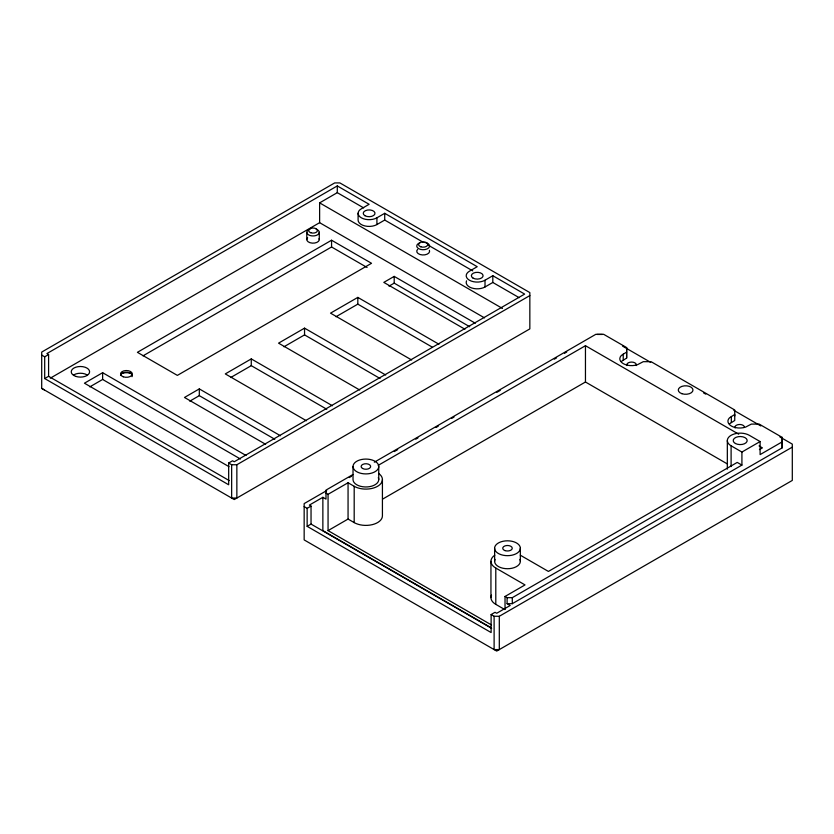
<?xml version="1.0" encoding="UTF-8"?>
<svg xmlns="http://www.w3.org/2000/svg" width="834" height="834" viewBox="0 0 834 834"><rect width="100%" height="100%" fill="white"/><g stroke="black" fill="none" stroke-linecap="round" stroke-linejoin="round"><path stroke-width="1.25" d="M307.141 526.337L307.141 508.333L311.04 506.082L311.04 524.086L307.141 526.337L491.122 632.547L491.122 614.554L495.021 612.302L496.71 613.271L510.22 605.474L507.103 603.67L507.103 597.665L505.029 596.466L505.029 609.435M50.28 378.177L319.62 222.678L319.62 202.87L337.29 192.664L363.634 207.885M328.064 494.301L328.064 530.612L348.059 519.061L348.059 482.761L328.064 494.301L325.99 493.102M382.42 479.55L382.42 515.85A16.534 9.549 0 0 1 372.214 524.669A16.534 9.549 0 0 1 354.189 522.605L354.189 486.305L348.059 482.761M490.945 597.603L490.945 561.303M504.789 609.55L495.792 604.358L495.792 568.048A16.534 9.549 0 0 1 494.812 555.163M621.393 361.435L626.636 358.067L626.636 347.569L603.639 334.298L595.851 334.298L374.33 462.192M626.636 358.067L626.636 347.569M507.103 603.67L512.305 603.67L782.156 447.868L782.156 437.37L759.159 424.089L751.361 424.089L745.554 427.123A11.77 6.797 0 0 1 731.355 426.038A11.77 6.797 0 0 1 729.489 417.844L734.744 414.477L734.744 420.482L729.489 423.839M782.156 447.868L782.156 437.37M626.636 352.073L621.382 355.43A11.77 6.797 0 0 0 623.259 363.634A11.77 6.797 0 0 0 637.457 364.719L643.264 361.675L651.062 361.675L734.744 409.984L734.744 415.978M44.692 378.553L228.672 484.773L228.672 463.016L232.561 460.775L234.25 461.744L524.649 294.089L492.811 275.71L485.013 280.224A11.03 6.37 0 0 1 469.427 280.224A11.03 6.37 0 0 1 469.427 271.217L477.215 266.703L384.714 213.306L376.916 217.81A11.03 6.37 0 0 1 361.32 217.81A11.03 6.37 0 0 1 361.32 208.813L369.118 204.299L337.29 185.919L46.902 353.574L48.591 354.554L48.591 376.301L44.692 378.553L44.692 356.806L41.7 355.076M44.692 356.806L48.591 354.554M331.567 240.234L137.412 352.323L177.361 375.394L371.526 263.294L331.567 240.234L331.567 246.979L143.021 355.837M246.03 455.489L102.634 372.704L84.442 383.202L228.964 466.644M89.801 386.872L102.634 379.46L240.432 459.013M358.099 213.316L358.099 220.061A11.03 6.37 0 0 0 364.906 225.941A11.03 6.37 0 0 0 376.916 224.565L384.714 220.051L384.714 213.306M280.453 435.755L199.305 388.905L184.491 397.464L265.639 444.303M332.422 405.751L251.274 358.901L225.295 373.903L306.432 420.753M385.694 374.998L304.546 328.148L278.556 343.149L359.704 389.999M438.965 344.244L357.817 297.394L330.535 313.146L411.673 359.996M475.338 323.238L394.201 276.388L383.807 282.392L464.945 329.232M189.787 401.154L199.305 395.66L274.813 439.257M230.705 377.531L251.274 365.657L326.782 409.244M283.977 346.777L304.546 334.893L380.054 378.49M335.987 316.743L357.817 304.139L432.2 347.09M388.998 286.135L394.201 283.143L469.709 326.73M466.571 280.818A11.03 6.37 0 0 0 471.71 287.98A11.03 6.37 0 0 0 485.023 286.969L492.811 282.465L492.811 275.71M228.672 463.016L231.654 464.747L236.856 464.747L529.84 295.59M352.97 474.525L325.99 490.1L325.99 499.107L322.862 497.304L309.351 505.102L311.04 506.082M326.699 490.59L304.16 503.6L304.16 539.911L496.71 651.083L792.3 480.426L792.3 444.115L779.936 436.974M349.227 477.58L351.489 476.277M394.305 451.559L397.693 449.599M415.718 439.195L417.97 437.892M436.005 427.488L438.257 426.184M451.778 418.376L454.03 417.073M496.856 392.355L500.233 390.395M554.329 359.173L556.58 357.869M564.472 353.314L566.724 352.011M378.209 465.351L585.458 345.703L738.747 434.201M382.712 499.055L585.458 382.003L727.477 464.006M760.108 441.551L749.297 435.306A12.864 7.423 0 0 0 731.105 435.306A12.864 7.423 0 0 0 731.105 445.815L741.916 452.049L760.108 441.551L760.108 454.603L782.156 441.874M505.029 596.466L525.024 584.926L495.792 568.048M759.42 449.599L762.412 447.868L759.034 445.919M507.103 597.665L512.295 597.665L741.916 465.101L741.916 452.049M491.122 614.554L494.114 616.274L499.305 616.274L792.3 447.118M597.144 334.444L602.346 334.444M622.571 346.131L650.676 362.352M703.5 392.856L705.752 394.148M733.847 410.37L760.827 425.945M384.714 220.051L423.067 242.194M428.707 245.457L472.711 270.852M492.811 282.465L519.165 297.675M319.62 202.87L502.485 308.455M741.916 465.101L737.235 462.411L548.407 571.426L520.301 555.194M319.62 222.678L484.533 317.89M331.567 246.979L367.085 267.485M348.059 519.061L354.189 522.605M304.16 506.603L307.141 508.333M328.064 530.612L491.497 624.968M491.153 627.762L322.862 530.612L322.862 497.304M311.04 524.086L491.653 628.356M48.591 376.301L229.204 480.582M41.7 388.383L234.25 499.556L529.84 328.898L529.84 292.588L339.886 182.917L334.695 182.917L41.7 352.073L41.7 388.383L44.296 389.885M731.324 416.458L731.324 422.452M623.227 354.054L623.227 360.048M512.295 597.665L512.305 603.67M485.013 280.224L485.023 286.969M376.916 217.81L376.916 224.565M337.29 185.919L337.29 192.664M731.105 445.815L731.105 466.592M727.331 440.56L727.331 469.135M585.458 345.703L585.458 382.003M520.343 548.24A12.864 7.423 0 0 1 501.046 554.673A12.864 7.423 0 0 1 501.046 541.808A12.864 7.423 0 0 1 520.343 548.24L520.343 561.303M499.305 616.274L499.305 649.582L494.114 649.582L494.114 616.274M494.625 548.24L494.625 561.303M394.201 276.388L394.201 283.143M378.751 466.498A12.864 7.423 0 0 1 359.454 472.92A12.864 7.423 0 0 1 359.454 460.066A12.864 7.423 0 0 1 378.751 466.498L378.751 479.55M357.817 297.394L357.817 304.139M353.022 466.498L353.022 479.55A12.864 7.423 0 0 0 367.565 486.91A12.864 7.423 0 0 0 378.313 477.632M319.286 232.352L319.286 239.556M306.797 232.352L306.797 239.556M304.546 328.148L304.546 334.893M251.274 358.901L251.274 365.657M236.856 464.747L236.856 498.054L231.654 498.054L231.654 464.747M199.305 388.905L199.305 395.66M102.634 372.704L102.634 379.46M319.078 238.618A6.245 3.607 0 0 1 312.229 243.132A6.245 3.607 0 0 1 307.631 237.753M73.924 374.8A9.184 5.306 0 0 1 86.913 374.8M121.253 373.496A10.289 5.942 0 0 1 131.543 373.496M429.385 250.304A6.432 3.711 0 0 1 422.338 254.943A6.432 3.711 0 0 1 417.605 249.408M316.169 229.225A6.245 3.607 0 0 1 317.827 234.667A6.245 3.607 0 0 1 308.257 234.667A6.245 3.607 0 0 1 309.925 229.225M424.829 242.433A6.432 3.711 0 0 1 428.739 247.875A6.432 3.711 0 0 1 418.626 248.647A6.432 3.711 0 0 1 419.95 242.798M132.272 375.8A5.88 3.399 0 0 1 132.001 376.676M120.523 375.477A5.88 3.399 0 0 1 125.913 372.256A5.88 3.399 0 0 1 132.147 374.914M495.792 604.358A16.534 9.549 0 0 1 491.507 595.132M519.905 559.374A12.864 7.423 0 0 1 507.479 568.725A12.864 7.423 0 0 1 495.062 559.374M378.553 473.41A16.534 9.549 0 0 1 377.062 486.587A16.534 9.549 0 0 1 354.189 486.305M735.067 427.946A4.775 2.763 0 0 1 739.06 424.506A4.775 2.763 0 0 1 744.46 427.237M626.959 365.542A4.775 2.763 0 0 1 631.578 362.071A4.775 2.763 0 0 1 636.196 365.542M123.224 376.78A5.88 3.399 0 0 0 132.272 374.091A5.88 3.399 0 0 0 123.703 370.911A5.88 3.399 0 0 0 123.224 376.78M75.821 376.395A9.184 5.306 0 0 0 89.603 371.808A9.184 5.306 0 0 0 75.821 367.21A9.184 5.306 0 0 0 75.821 376.395M473.066 278.118A5.88 3.399 0 0 0 482.896 276.596A5.88 3.399 0 0 0 475.703 272.437A5.88 3.399 0 0 0 473.066 278.118M310.842 232.759A4.41 2.544 0 0 0 317.452 230.549A4.41 2.544 0 0 0 310.842 228.349A4.41 2.544 0 0 0 310.842 232.759M364.958 215.714A5.88 3.399 0 0 0 374.8 214.192A5.88 3.399 0 0 0 367.596 210.032A5.88 3.399 0 0 0 364.958 215.714M420.868 246.812A4.597 2.658 0 0 0 427.759 244.518A4.597 2.658 0 0 0 420.868 242.225A4.597 2.658 0 0 0 420.868 246.812M362.509 468.447A4.775 2.763 0 0 0 370.504 467.207A4.775 2.763 0 0 0 364.646 463.829A4.775 2.763 0 0 0 362.509 468.447M505.091 550.628A4.775 2.763 0 0 0 512.264 548.24A4.775 2.763 0 0 0 505.091 545.853A4.775 2.763 0 0 0 505.091 550.628M681.951 393.711A7.35 4.243 0 0 0 692.981 390.031A7.35 4.243 0 0 0 681.951 386.361A7.35 4.243 0 0 0 681.951 393.711M735.442 443.511A6.985 4.034 0 0 0 747.003 441.467A6.985 4.034 0 0 0 738.153 436.703A6.985 4.034 0 0 0 735.442 443.511"/></g></svg>
